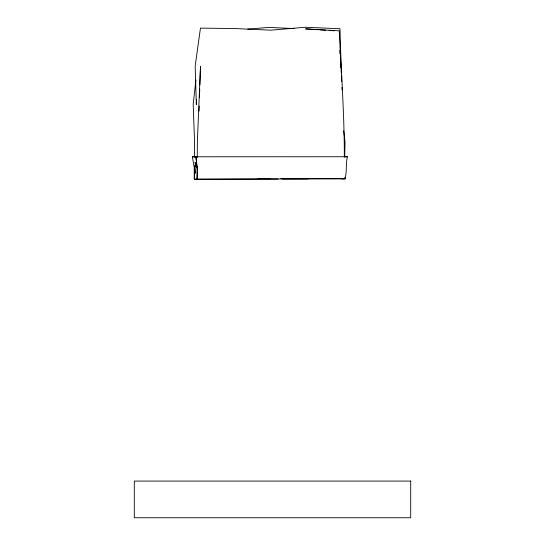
<?xml version="1.0" encoding="UTF-8"?>
<svg xmlns="http://www.w3.org/2000/svg" width="545" height="545" viewBox="0 0 545 545"><rect width="100%" height="100%" fill="white"/><g stroke="black" fill="none" stroke-linecap="round" stroke-linejoin="round"><path stroke-width="0.82" d="M194.395 165.673L194.306 179.285L278.161 179.033M194.449 157.171L194.551 141.864L193.189 104.286L195.921 80.013M197.174 166.647L197.072 179.155L308.313 178.903M197.249 157.478L197.379 141.639L200.492 66.354L199.886 84.918M344.719 157.001L345.033 141.789L343.663 130.834M196.466 99.476L196.343 104.531L195.185 66.047L200.465 28.122L235.672 28.572L270.926 30.173L305.214 27.25L340.005 28.749C340.857 71.524 344.488 114.137 344.324 156.94M199.068 111.105L199.197 106.016M199.463 97.575L199.743 89.135M197.453 167.472L197.072 179.155L194.306 179.285L194.292 167.819L192.358 156.79L347.403 156.742C345.625 164.011 347.063 171.614 345.033 178.876L341.552 178.876M195.321 171.852L195.001 173.508L195.934 167.833L195.083 162.315L195.812 166.171M247.737 29.137L268.753 27.393L294.13 28.599M344.733 156.776L347.403 156.742M336.994 178.61L340.223 178.562L280.716 178.562M282.337 179.012L345.033 178.876L344.978 177.193M192.358 156.79L194.885 156.79M258.085 178.562L269.945 178.61M318.171 29.73L305.507 28.885L339.256 30.833L340.986 67.348L340.332 58.07M319.854 29.839L325.767 30.234M329.139 30.459L334.201 30.793M340.353 61.612L340.557 63.281M340.863 65.795L341.334 73.289M196.595 162.989L197.154 167.765L195.914 156.742L196.5 162.192M339.794 50.474L340.032 53.846M341.449 75.782L341.708 81.6M341.974 87.425L342.09 89.918M410.705 481.078L134.295 481.078L134.295 517.75L410.705 517.75L410.705 481.078"/></g></svg>
